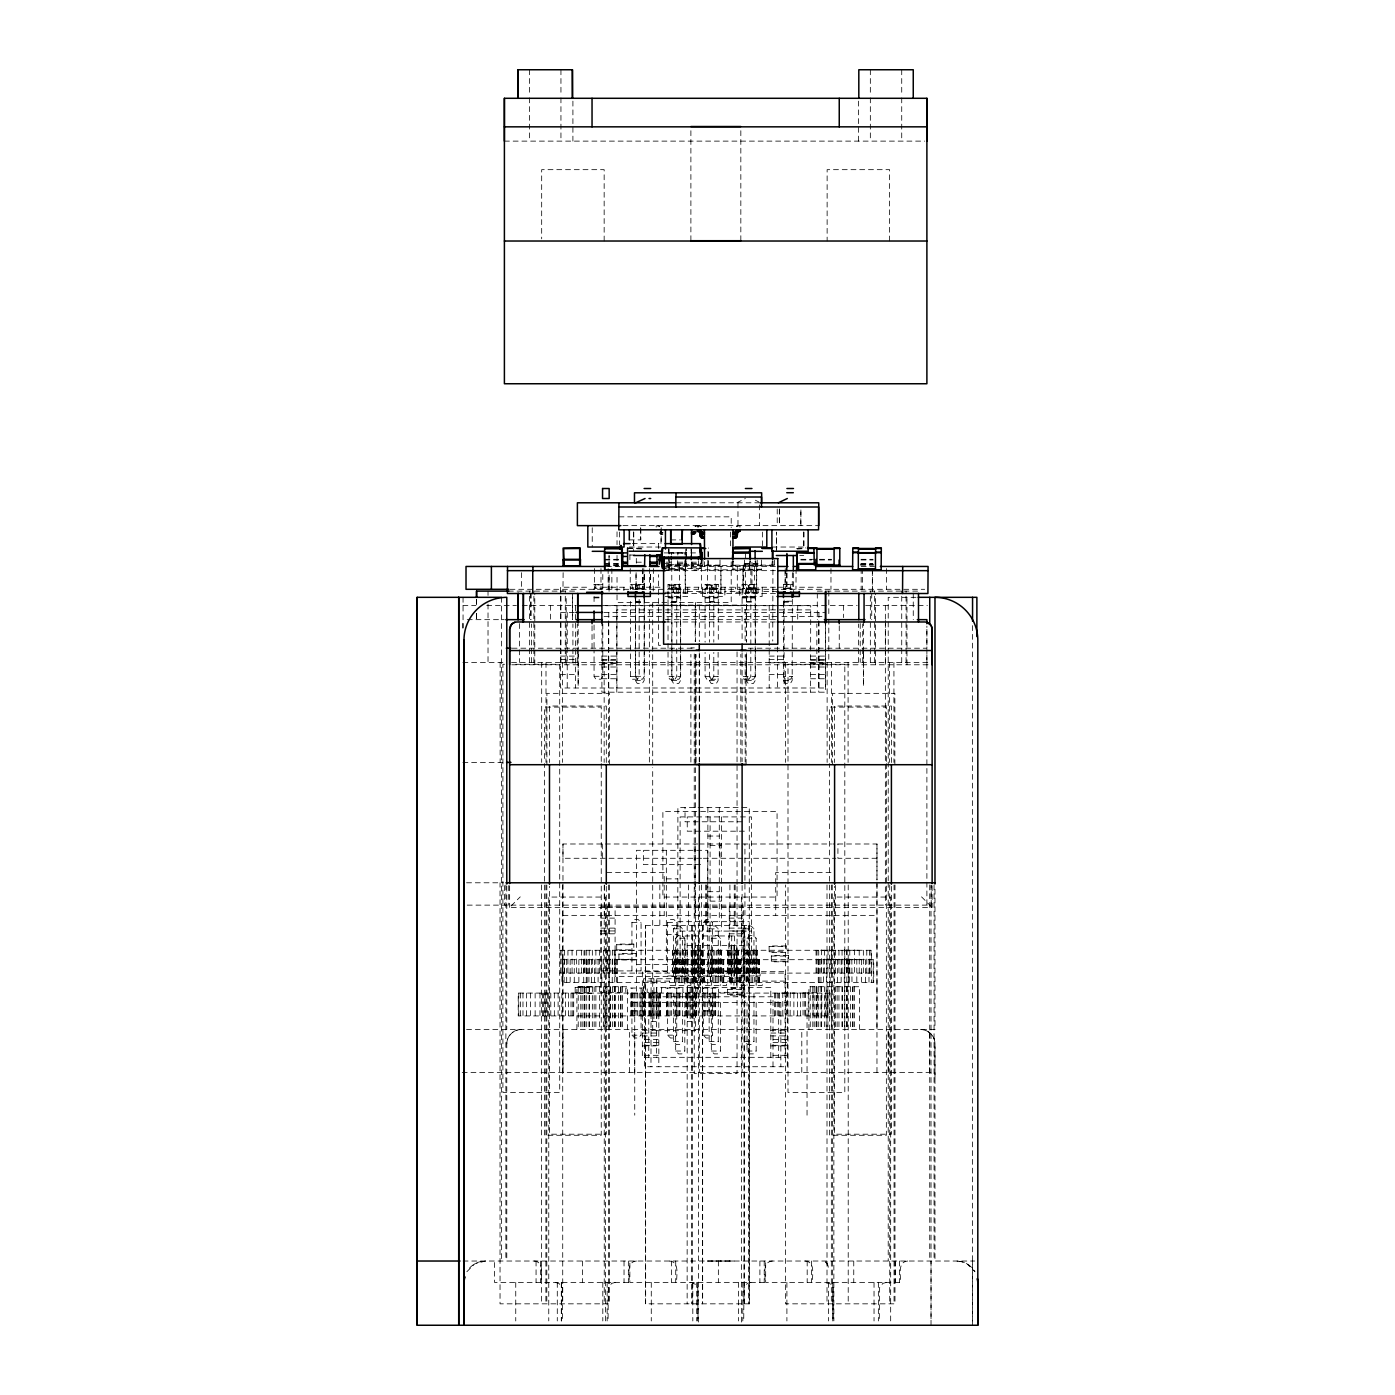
<?xml version="1.0" encoding="UTF-8"?>
<svg xmlns="http://www.w3.org/2000/svg" width="1395" height="1395" viewBox="0 0 1395 1395"><rect width="100%" height="100%" fill="white"/><g stroke="black" fill="none" stroke-linecap="round" stroke-linejoin="round"><path stroke-width="0.75" stroke-dasharray="5 3.75" d="M462.878 628.221L462.878 619.659M506.786 1073.836L506.786 1072.371M529.559 662.486L529.559 591.114M531.39 662.486L531.39 623.949M533.884 662.486L533.884 591.114M534.791 664.787L534.791 593.433M560.947 662.486L560.947 591.114M697.901 843.992L562.97 843.992L562.97 1072.371L562.97 1029.545M565.289 662.486L565.289 591.114M566.196 664.787L566.196 595.595M572.909 662.486L572.909 623.949M572.909 141.122L572.909 100.44M577.234 662.486L577.234 623.949M578.158 654.098L578.158 686.2L578.158 649.808M578.158 651.953L578.158 621.978M629.494 1072.354L629.494 1029.545M634.742 1072.354L634.742 1029.545M649.355 762.088L649.355 654.551M690.891 762.088L690.891 654.36M690.891 240.707L690.891 128.689M695.006 915.364L695.006 843.992M695.216 762.088L695.216 654.551M696.122 762.245L696.122 654.517M699.313 762.088L699.313 654.551M740.832 762.088L740.832 654.36M740.832 240.707L740.832 128.689M744.93 915.364L744.93 843.992M745.157 762.088L745.157 654.551M746.081 764.39L746.081 654.517M801.794 1072.354L801.794 1029.545M807.042 1115.18L807.042 1008.132M816.842 662.486L816.842 623.949M858.378 662.486L858.378 623.949M858.378 141.122L858.378 100.44M862.703 662.486L862.703 623.949M863.61 654.098L863.61 686.2L863.61 649.808M863.61 651.953L863.61 621.978M870.341 662.486L870.341 591.114M874.665 662.486L874.665 591.114M875.572 664.787L875.572 593.433M876.967 1072.371L876.967 843.992L832.885 843.992M885.354 662.486L885.354 623.949M888.214 1072.371L888.214 1029.545M901.728 662.486L901.728 591.114M906.07 662.486L906.07 591.114M906.977 664.787L906.977 595.595M926.89 662.486L926.89 626.093M929.733 1072.371L929.733 1029.545M931.023 1325.25L931.023 1261.028M934.981 1078.108L934.981 1043.826C935.034 1036.189 928.355 1029.51 920.7 1029.545A14.281 14.281 0 0 1 934.981 1043.826L934.981 1261.028M972.559 1325.25L972.559 1261.028M699.941 568.515L700.621 556.901M506.786 1043.826C506.751 1036.189 513.43 1029.51 521.067 1029.545A14.281 14.281 0 0 0 506.786 1043.826L506.786 1261.028M668.362 552.682L686.044 552.263L686.183 569.526L665.903 569.945M668.937 553.24L685.642 553.24M796.615 548.479L805.543 547.904M797.19 549.055L805.543 548.479M701.58 558.75L700.796 564.312L662.73 564.312M701.947 559.238L700.639 568.515L662.555 568.515M602.797 624.018L602.797 676.313L601.036 679.156L595.804 679.156L594.061 676.313L594.061 650.157M639.154 599.379L639.154 676.401L637.41 679.243L635.597 676.313L635.597 650.157M644.316 597.147L644.316 676.313L642.572 679.156L632.179 679.243L630.435 676.401L630.435 599.379M644.159 599.449L644.159 680.498L642.415 683.358L637.184 683.358L635.44 680.498L635.44 650M675.006 679.243L676.749 676.401L676.749 584.575L675.006 585.359L675.006 587.731L676.749 588.516M680.673 676.401L678.929 679.243L669.774 679.243L668.031 676.401L668.031 584.575L680.673 584.575L680.673 676.401L668.031 676.401M680.516 654.447L680.516 680.586L678.772 683.445L673.541 683.445L671.797 680.586L671.797 654.447M712.06 679.243L713.804 676.401L713.804 652.424M718.111 652.267L718.111 680.586L716.367 683.445L711.136 683.445L709.392 680.586L709.392 652.267M749.063 679.243L750.806 676.401L750.859 566.457M755.34 676.401L753.596 679.243L743.831 679.243L742.088 676.401L755.34 676.401L755.34 584.575L742.088 584.575L742.088 642.171M755.183 654.447L755.183 680.586L753.439 683.445L748.191 683.445L746.447 680.586L746.447 654.447M792.343 599.379L792.168 680.586L790.424 683.445L785.193 683.445L783.449 680.586L783.606 599.379M466.837 1271.734L474.684 1263.887L485.39 1261.028A21.413 21.413 0 0 0 467.848 1270.147M932.122 885.755L932.122 907.43L509.646 907.43L520.23 896.863M631.935 970.92L631.935 922.391L634.777 919.532L638.212 919.532L641.072 922.391L641.072 970.92M667.612 970.92L667.612 922.391L670.472 919.532L673.89 919.532L676.749 922.391L676.749 970.92M673.454 975.959L673.454 928.861L676.313 926.001L679.731 926.001L682.591 928.861L682.591 975.959M703.342 982.533L703.289 922.391L706.149 919.532L709.567 919.532L712.426 922.391L712.426 970.92M709.148 975.959L709.148 928.861L711.991 926.001L715.426 926.001L718.268 928.861L718.268 975.959M711.345 985.376L711.345 938.277L714.205 935.417L717.623 935.417L720.483 938.277L720.483 985.376M744.825 975.959L744.825 928.861L747.685 926.001L751.103 926.001L753.963 928.861L753.963 975.959M641.072 988.044L641.072 1035.142L638.212 1038.002L634.777 1038.002L631.935 1035.142L631.935 988.044M676.749 988.044L676.749 1035.142L673.89 1038.002L670.472 1038.002L667.612 1035.142L667.612 988.044M682.591 993.083L682.591 1041.612L679.731 1044.471L676.313 1044.471L673.454 1041.612L673.454 993.083M684.806 1002.499L684.806 1051.028L681.946 1053.888L678.528 1053.888L675.668 1051.028L675.668 1002.499M712.426 988.044L712.426 1035.142L709.567 1038.002L706.149 1038.002L703.289 1035.142L703.289 988.044M718.268 993.083L718.268 1041.612L715.426 1044.471L711.991 1044.471L709.148 1041.612L709.148 993.083L708.974 1015.926M720.483 1002.499L720.483 1051.028L717.623 1053.888L714.205 1053.888L711.345 1051.028L711.345 1002.499M753.963 993.083L753.963 1041.612L751.103 1044.471L747.685 1044.471L744.825 1041.612L744.825 993.083M756.16 1002.499L756.16 1051.028L753.317 1053.888L749.882 1053.888L747.022 1051.028L747.022 1002.499M734.171 1261.028L707.544 1261.028L732.218 1261.028M736.822 502.793L745.348 498.503M595.804 587.644L594.061 588.428L602.797 588.428L595.804 587.644L595.804 585.272L594.061 584.488L594.061 589.614M632.179 587.731L630.435 588.516L644.316 588.428L632.179 587.731L632.179 585.359L630.435 584.575L630.435 589.178M637.41 585.359L639.154 584.575L639.154 589.178M635.597 588.428L639.154 588.516M669.774 587.731L668.031 588.516L680.673 588.516L669.774 587.731L669.774 585.359L668.031 584.575M671.954 588.516L673.698 587.731L673.698 585.359L671.954 584.575L671.954 676.401L673.698 679.243M669.774 585.359L680.673 584.575M673.541 591.933L671.797 592.718L680.516 592.718L673.541 591.933L673.541 589.562L671.797 588.777L680.516 588.777L680.516 652.773M673.541 589.562L680.516 588.777M706.829 587.731L705.085 588.516L718.285 588.516L706.829 587.731L706.829 585.359L705.085 584.575L705.085 642.171M709.549 588.516L711.293 587.731L711.293 585.359L709.549 584.575L709.549 642.171M706.829 585.359L718.285 584.575L718.285 642.171M711.136 591.933L709.392 592.718L718.111 592.718L711.136 591.933L711.136 589.562L709.392 588.777L718.111 588.777L711.136 589.562M750.806 584.575L749.063 585.359L749.063 587.731L750.806 588.516M746.621 588.516L748.365 587.731L748.365 585.359L746.621 584.575L746.621 642.171L746.447 588.777L755.183 588.777L755.183 652.773M742.088 584.575L755.34 584.575M748.191 591.933L746.447 592.718L755.183 592.718L748.191 591.933L748.191 589.562L746.447 588.777M748.191 589.562L755.183 588.777M783.606 584.575L792.343 584.575L783.606 584.575L783.606 589.178M790.424 589.562L792.168 588.777L783.449 588.777L785.193 589.562M749.429 565.149L749.847 560.72M749.255 569.352L749.69 561.017M696.07 525.915L695.041 526.508A2.302 2.302 0 0 1 696.646 525.845M737.606 525.915L736.56 526.508A2.302 2.302 0 0 1 738.182 525.845M707.753 565.184L708.032 548.549M708.311 565.742L708.468 547.921M749.847 565.742L750.423 560.999M771.801 565.184L772.359 560.72M749.69 569.945L750.248 561.017M636.434 1261.028C625.936 1261.777 629.651 1275.832 629.267 1282.424L494.545 1282.424L494.545 1261.028M772.324 1261.028C761.809 1261.743 765.471 1275.815 765.14 1282.424L629.86 1282.424L629.86 1261.028M615.23 1282.424L611.655 1283.383L608.307 1287.725L608.063 1321.048M907.692 1261.028C897.194 1261.76 900.891 1275.832 900.525 1282.424L765.663 1282.424L765.663 1261.028M750.928 1282.424L747.319 1283.383L743.971 1287.725L743.727 1321.048M886.47 1282.424L882.861 1283.383L879.513 1287.725L879.269 1321.048M696.367 525.863L698.511 525.845M737.885 525.863L740.047 525.845L739.908 527.188M504.397 141.122L924.745 141.122M676.017 502.793L759.508 502.793M618.961 516.847L731.207 516.847L731.207 527.554M623.007 525.636L818.743 525.636M629.284 539.9L640.793 539.9L640.793 527.659M670.803 539.9L680.411 539.9M632.266 543.631L658.911 543.631M629.337 547.032L661.178 547.032M772.08 547.032L808.333 547.032M627.576 547.904L644.839 548.479M628.134 548.479L644.263 549.055M664.282 552.908L698.546 552.908M629.895 555.036L636.312 555.036M799.719 555.524L803.747 555.524M604.837 559.325L619.816 559.325M800.887 559.325L815.883 559.325M819.528 559.325L831.507 559.325M861.046 559.325L873.043 559.325M604.837 559.97L619.816 559.97M800.887 559.97L811.594 559.97M819.528 559.97L831.507 559.97M861.046 559.97L873.043 559.97M636.312 562.185L643.444 562.185M666.06 562.185L671.413 562.185M677.848 562.185L684.98 562.185L684.98 565.742M691.397 562.185L698.546 562.185M604.68 563.528L619.659 563.528M664.282 563.615L671.413 563.615M677.848 563.615L684.98 563.615M691.397 563.615L698.546 563.615M744.25 563.528L761.374 563.528M860.889 563.528L872.886 563.528M604.68 564.155L619.659 564.155M744.25 564.155L761.374 564.155M860.889 564.155L872.886 564.155M860.628 564.609L873.462 564.609M604.837 565.097L619.816 565.097M720.012 565.097L692.042 565.149L691.624 556.832M774.347 565.097L733.718 565.184L733.142 560.72M860.628 565.184L873.462 565.184M667.106 565.585L691.571 565.585M704.562 565.585L774.347 565.742M604.837 565.742L619.816 565.742M666.06 565.742L686.2 565.585L686.375 548.479M720.012 565.742L691.397 565.742L691.571 561.383M606.424 566.457L619.921 566.457M665.398 566.457L776.544 566.457M861.168 566.457L874.421 566.457M664.125 567.8L671.257 567.8M677.674 567.8L684.823 567.8M691.24 567.8L698.372 567.8M761.374 569.299L733.003 568.951M665.45 570.66L776.387 570.66M594.061 584.488L602.797 584.488L595.804 585.272M635.597 589.614L635.597 584.488L644.316 584.488L632.179 585.359M630.435 584.575L639.154 584.575M705.085 584.575L718.285 584.575M586.615 587.225L560.528 587.225L560.528 687.997L825.631 687.997L825.631 623.216M602.047 587.225L628.134 587.225M646.234 587.225L661.143 587.225M720.762 587.225L739.925 587.225L739.925 592.265M775.411 587.225L758.026 587.225L758.026 592.265M777.573 587.225L784.095 587.225M799.544 587.225L825.631 587.225M753.596 587.731L742.088 588.516L755.34 588.516L753.596 587.731L753.596 585.359M790.599 587.731L783.606 588.516L792.343 588.516L790.599 587.731L790.599 585.359M635.44 589.544L644.159 588.69L642.415 589.475L642.345 570.66M509.96 589.3L924.676 589.3M508.321 591.114L576.798 591.114M817.296 591.114L902.321 591.114M903.977 591.114L917.579 591.114M687.595 591.428L702.505 591.428L702.505 596.467L724.859 596.467L724.859 591.428L739.769 591.428L739.769 596.467L762.123 596.467L762.123 591.428L777.032 591.428M665.206 592.265L687.752 592.265M665.45 593.503L776.387 593.503M665.241 596.467L687.595 596.467L687.752 587.225M594.061 597.147L602.797 597.147M668.031 597.234L680.673 597.234M705.085 597.234L718.285 597.234M742.088 597.234L755.34 597.234M916.044 597.322L888.214 597.322L888.214 880.611M594.061 597.862L599.292 597.862M668.031 597.949L680.673 597.949M705.085 597.949L718.285 597.949M742.088 597.949L755.34 597.949M635.44 601.332L644.159 601.332M786.763 601.193L793.319 601.193M671.797 601.437L680.516 601.437M709.392 601.437L718.111 601.437M746.447 601.437L755.183 601.437M783.449 601.437L792.168 601.437M635.44 602.065L644.159 602.065M671.797 602.152L680.516 602.152M709.392 602.152L718.111 602.152M746.447 602.152L755.183 602.152M783.449 602.152L792.168 602.152M661.701 605.081L649.355 605.081L649.355 622.292M661.98 605.081L745.157 605.081L745.157 641.648M462.878 605.395L475.939 605.395M486.681 605.395L516.394 605.395M522.288 605.395L576.24 605.395M602.745 605.395L857.175 605.395M865.65 605.395L927.379 605.395M605.918 605.709L810.722 605.709L810.565 692.182M810.565 609.894L616.799 609.894L616.799 692.182M560.528 612.422L575.438 612.422M604.07 612.422L825.631 612.422M604.018 616.625L664.927 616.625M666.88 616.625L780.084 616.625M781.932 616.625L825.474 616.625M467.22 619.659L504.258 619.659M665.398 619.659L776.614 619.659M665.328 621.978L776.457 621.978M660.498 645.292L658.545 645.292L658.545 574.653M690.891 647.908L694.309 647.908M512.07 648.204L693.908 648.204M748.243 648.204L926.89 648.204L926.89 625.78M560.528 656.086L575.438 656.086M602.047 656.086L616.956 656.086M769.203 656.086L784.095 656.086M810.722 656.086L825.631 656.086M560.528 659.434L575.438 659.434M602.047 659.434L616.956 659.434M769.203 659.434L784.095 659.434M810.722 659.434L825.631 659.434M601.89 660.288L616.799 660.288M810.565 660.288L825.474 660.288M462.878 662.486L504.258 662.486M511.529 662.486L929.07 662.486M560.528 662.799L575.438 662.799M602.047 662.799L616.956 662.799M769.203 662.799L784.095 662.799M810.722 662.799L825.631 662.799M601.89 663.636L616.799 663.636M810.565 663.636L825.474 663.636M504.589 664.282L502.897 664.282L502.897 1092.477L559.709 1092.477L559.709 664.282L513.186 664.282M511.791 664.787L929.994 664.787M601.89 667.002L616.799 667.002M810.565 667.002L825.474 667.002M560.528 674.552L575.438 674.552M602.047 674.552L616.956 674.552M769.203 674.552L784.095 674.552M810.722 674.552L825.631 674.552M594.061 676.313L602.797 676.313M635.597 676.313L644.316 676.313M630.435 676.401L639.154 676.401M705.085 676.401L718.285 676.401L716.542 679.243L706.829 679.243L705.085 676.401L705.085 652.424M601.89 678.755L616.799 678.755M810.565 678.755L825.474 678.755M635.44 680.498L644.159 680.498M671.797 680.586L680.516 680.586M709.392 680.586L718.111 680.586M746.447 680.586L755.183 680.586M783.449 680.586L792.168 680.586M462.878 762.402L504.258 762.402M742.123 821.777L685.032 821.777L685.032 807.496M744.337 831.193L687.247 831.193L687.247 816.912M707.875 836.041L719.297 836.041M699.191 843.992L831.49 843.992M710.09 845.457L721.494 845.457M701.563 858.274L562.97 858.274L562.97 843.992M703.342 858.274L742.82 858.274M744.878 858.274L835.832 858.274M876.967 858.274L837.924 858.274L837.924 843.992M700.604 864.586L643.514 864.586L643.514 850.322M606.755 872.555L664.212 872.555L664.212 915.364M830.984 872.555L775.725 872.555L775.725 915.364M666.339 878.867L677.761 878.867M466.54 882.791L503.49 882.791M707.875 891.701L719.297 891.701M710.09 901.135L721.494 901.135M467.22 905.128L931.215 905.128L931.215 885.633M562.97 915.364L876.967 915.364M600.809 918.119L615.09 918.119M729.271 918.119L743.552 918.119M677.9 921.676L749.272 921.676M631.935 922.391L641.072 922.391M667.612 922.391L676.749 922.391M703.289 922.391L712.426 922.391M645.571 925.6L749.429 925.6L749.429 1303.837L645.571 1303.837L645.571 925.6L645.658 1303.837M600.809 928.111L615.09 928.111M729.271 928.111L743.552 928.111M673.489 928.826L682.556 928.826M709.148 928.861L718.268 928.861M744.86 928.826L753.928 928.826M600.809 930.953L615.09 930.953M729.271 930.953L743.552 930.953M680.115 931.093L751.469 931.093M600.809 933.813L615.09 933.813M729.271 933.813L743.552 933.813M666.339 934.528L677.761 934.528M742.123 935.958L685.032 935.958L685.032 950.222M684.771 938.242L675.703 938.242L678.528 935.417L681.946 935.417L684.806 938.277L684.806 985.376M711.345 938.277L720.483 938.277M747.057 938.242L756.125 938.242M616.712 944.729L633.836 944.729M744.337 945.374L687.247 945.374L687.247 959.638M769.116 946.612L786.239 946.612M820.556 950.274L838.726 950.274M616.712 949.873L633.836 949.873M559.761 950.274L871.526 950.274L871.579 982.533M769.116 951.756L786.239 951.756M673.454 953.116L682.591 953.116M744.825 953.116L753.963 953.116M618.909 954.145L636.05 954.145M771.33 956.046L788.454 956.046M618.909 959.289L636.05 959.289M561.958 959.69L873.741 959.69L873.741 982.533L561.958 982.533L561.906 950.274M771.33 961.172L788.454 961.172M673.454 961.678L682.591 961.678M744.825 961.678L753.963 961.678M675.668 962.55L684.806 962.55M747.022 962.55L756.16 962.55M636.382 964.503L707.736 964.503M600.809 970.92L743.552 970.92M675.668 971.112L684.806 971.112M747.022 971.112L756.16 971.112M738.687 971.67L724.406 971.67L724.406 975.959L703.01 975.959L703.01 971.67L688.729 971.67L688.729 975.959L667.316 975.959L667.316 971.67L642.345 971.67L642.345 1057.323L785.071 1057.323L785.071 971.67L760.101 971.67L760.101 975.959L738.687 975.959M559.761 973.1L871.526 973.1M592.3 986.91L575.176 986.91L575.176 993.31L592.3 993.327M575.176 987.555L592.3 987.555M727.58 989.439L744.721 989.439M575.176 992.682L592.3 992.682M816.929 992.665L802.84 993.083M727.58 994.583L744.721 994.583M631.935 1002.325L641.072 1002.325M703.289 1002.325L712.426 1002.325M644.542 1002.499L787.286 1002.499M631.935 1010.887L641.072 1010.887M703.289 1010.887L712.426 1010.887M651.081 1021.593L656.783 1021.593L656.783 978.767M466.54 1029.545L934.981 1029.545L934.981 886.191M642.345 1030.19L656.609 1030.19M770.807 1030.19L785.071 1030.19M642.345 1033.05L656.609 1033.05M770.807 1033.05L785.071 1033.05M631.97 1035.177L641.037 1035.177M667.612 1035.142L676.749 1035.142M703.324 1035.177L712.392 1035.177M642.345 1035.91L656.609 1035.91M770.807 1035.91L785.071 1035.91M644.542 1039.624L658.824 1039.624M773.004 1039.624L787.286 1039.624M673.454 1041.612L682.591 1041.612M709.148 1041.612L718.268 1041.612M744.825 1041.612L753.963 1041.612M644.542 1042.466L658.824 1042.466M773.004 1042.466L787.286 1042.466M644.542 1045.326L658.824 1045.326M773.004 1045.326L787.286 1045.326M642.345 1045.901L656.609 1045.901M770.807 1045.901L785.071 1045.901M675.668 1051.028L684.806 1051.028M711.345 1051.028L720.483 1051.028M747.022 1051.028L756.16 1051.028M644.542 1055.318L658.824 1055.318M773.004 1055.318L787.286 1055.318M462.198 1072.371L934.981 1072.371M463.053 1261.028L974.739 1261.028M699.994 525.915L697.692 525.845L697.692 527.188M658.475 525.915L656.173 525.845L656.173 527.188M660.968 534.006L663.009 534.041L661.265 534.041A2.459 2.459 0 0 1 658.824 531.582L659.556 533.308M661.003 532.646L663.009 532.681L660.253 531.983M699.715 525.863L699.418 525.845A2.284 2.284 0 0 1 701.232 526.735L700.813 526.316M658.178 525.863L657.899 525.845A2.284 2.284 0 0 1 659.695 526.735L659.277 526.316M805.264 1261.028C815.761 1261.76 812.064 1275.832 812.431 1282.424M669.443 1261.028C679.958 1261.743 676.296 1275.815 676.645 1282.424M826.503 1282.424L831.577 1284.516L833.443 1287.725L833.687 1321.048M534.163 1261.028C544.643 1261.777 540.946 1275.832 541.312 1282.424M690.856 1282.424L695.948 1284.516L697.796 1287.725L698.058 1321.048M555.35 1282.424L558.942 1283.383L562.272 1287.725L562.534 1321.048M756.09 565.149L755.672 560.72M755.672 565.742L755.096 560.999M732.985 569.945L732.41 561.017M668.937 569.945L668.519 548.479M733.003 565.725L732.584 560.999M713.804 588.516L712.06 587.731L712.06 585.359L713.804 584.575L713.804 642.171M635.597 584.488L637.341 585.272L637.41 587.731M635.44 588.69L637.184 589.475M755.392 500.23L758.81 501.938M660.864 532.594L660.184 531.704M921.554 896.863L932.122 907.43M748.365 679.243L746.621 676.401L746.621 652.86M709.549 676.401L711.293 679.243M669.094 564.609L685.52 565.097L685.799 556.832M658.388 543.631L658.789 549.194M972.559 625.623L972.559 1320.891M934.057 884.953L934.057 1261.028M931.023 885.005L931.023 1320.891M929.733 884.953L929.733 1261.028M926.89 654.673L926.89 905.128M913.254 593.154L913.254 619.659M901.728 69.75L901.728 95.697M901.728 97.859L901.728 141.122M899.618 1261.028L899.618 1282.424M895.294 1261.028L895.294 1282.424M894.858 764.704L894.858 693.35L832.379 693.35L832.379 764.704M894.98 884.953L894.98 1303.837L785.472 1303.837L785.472 884.953M893.933 662.486L893.933 762.402M894.056 884.953L894.056 1303.837M891.405 762.524L891.405 706.01L834.594 706.01L834.594 762.524M891.405 886.418L891.405 1134.205L834.594 1134.205L834.594 886.418M890.673 1320.908L890.673 897.055L833.861 897.055L833.861 1320.908M889.609 241.021L889.609 169.667L827.13 169.667L827.13 241.021M889.609 662.486L889.609 762.402M889.731 884.953L889.731 1303.837M888.214 882.39L888.214 1261.028M886.557 568.532L886.557 589.3M886.348 761.443L886.348 707.108L829.537 707.108L829.537 761.443M886.348 763.606L886.348 1135.286L829.537 1135.286L829.537 763.606M885.354 605.395L885.354 619.659M885.354 620.444L885.354 648.413M885.354 650.558L885.354 905.128M878.362 1282.424L878.362 1320.96M876.967 843.992L876.967 879.949M876.967 882.128L876.967 1029.545M874.037 1282.424L874.037 1320.96M873.2 959.69L873.2 982.533M872.503 568.532L872.503 589.3M872.328 570.66L872.328 591.41M871.718 593.154L871.718 619.659M870.986 950.274L870.986 973.1M870.341 69.75L870.341 95.697M870.341 97.859L870.341 141.122M869.381 950.274L869.381 973.1M868.998 959.69L868.998 982.533M866.783 950.274L866.783 973.1M865.545 959.69L865.545 982.533M863.348 950.274L863.348 973.1M862.372 568.532L862.372 589.3M861.43 959.69L861.43 982.533M861.168 568.532L861.168 589.3M860.68 959.69L846.643 959.69M860.209 623.565L860.209 662.486M859.616 1029.545L859.616 986.718L808.926 986.718L808.926 1029.545M859.215 950.274L859.215 973.1M858.466 950.274L844.428 950.274M856.826 959.254L856.826 982.533M854.629 949.838L854.612 973.1M854.368 986.718L854.368 1029.545M853.757 1261.028L853.757 1282.424M853.06 986.718L853.06 1029.545M852.484 986.718L852.484 1029.545M851.839 959.254L851.979 982.533M850.497 986.718L850.497 1029.545M849.782 950.274L849.782 973.1M849.555 959.254L849.45 982.533M848.544 959.254L848.544 982.533M848.09 662.486L848.09 762.402M848.212 884.953L848.212 1303.837M847.149 949.838L847.236 973.1M847.236 986.718L847.236 1029.545M847.009 959.254L846.782 982.533M846.835 986.718L846.835 1029.545M846.346 949.838L846.329 973.1M846.329 986.718L846.329 1029.545M844.533 949.838L844.568 973.1M844.568 986.718L844.568 1029.545M844.271 959.69L844.271 982.533M843.574 605.395L843.574 617.619M842.284 986.718L842.284 1029.545M842.057 950.274L842.057 973.1M842.057 986.718L842.057 1029.545M841.15 959.69L841.15 982.533M840.941 959.69L822.806 959.69M839.249 625.78L839.249 648.204M838.953 950.274L838.953 973.1M838.953 986.718L838.953 1029.545M837.61 959.69L837.61 982.533M837.139 986.718L837.139 1029.545M835.5 885.389L835.5 915.364M835.413 950.274L835.413 973.1M835.413 986.718L835.413 1029.545M832.763 1282.424L832.763 1320.96M832.257 884.953L832.501 1320.96M831.455 662.486L831.455 762.402M831.437 949.838L831.647 973.1M831.647 986.718L831.647 1029.545M831.333 884.953L831.333 1303.837M830.967 568.532L830.967 589.3M830.287 959.69L830.095 982.533M828.804 591.114L828.804 617.078M828.804 619.24L828.804 662.486M828.438 1282.424L828.438 1320.96M828.072 949.838L827.898 973.1M827.898 986.718L827.898 1029.545M827.845 993.083L827.845 1015.926M827.13 662.486L827.13 762.402M827.008 884.953L827.008 1303.837M826.642 959.254L826.572 982.533M826.171 986.718L826.171 1029.545M825.474 623.373L825.474 692.182L601.89 692.182L602.047 623.216M825.265 993.083L825.265 1015.926M824.515 950.274L824.358 973.1M824.358 986.718L824.358 1029.545M823.242 959.254L823.451 982.533M821.812 993.083L821.812 1015.926M821.481 949.838L821.236 973.1M821.236 986.718L821.306 1029.545M820.94 959.69L820.94 982.533M821.01 986.718L821.01 1029.545M819.179 959.69L819.179 982.533M818.917 612.422L818.917 687.997M818.76 620.932L818.76 692.182M818.725 950.274L818.725 973.1M818.725 986.718L818.725 1029.545M818.272 959.69L818.272 982.533M817.697 993.083L817.697 1015.926M817.296 593.154L817.296 619.659M816.982 950.274L816.982 973.1M816.982 986.718L816.982 1029.545M816.476 986.718L816.476 1029.545M816.075 950.274L816.075 973.1M816.075 986.718L816.075 1029.545M814.174 986.718L814.174 1029.545M813.093 992.665L813.093 1015.926M812.814 986.718L812.814 1029.545M811.506 1261.028L811.506 1282.424M810.251 986.718L810.251 1029.545M808.246 993.083L808.246 1015.926M807.182 1261.028L807.182 1282.424M805.63 992.665L805.717 1015.926M804.723 992.665L804.81 1015.926M803.904 532.053L803.904 547.032M803.747 531.966L803.747 549.089M802.997 992.665L803.049 1015.926M800.904 525.636L800.904 509.018L800.747 525.671M800.538 993.083L800.538 1015.926M797.713 605.395L797.713 619.659M797.417 993.083L797.417 1015.926M797.19 993.083L779.02 993.083M796.109 568.532L795.952 589.335M793.877 993.083L793.877 1015.926M793.319 572.909L793.476 594.811M792.377 572.682L792.22 589.335M790.25 992.665L790.128 1015.926M786.919 573.066L786.919 590.469M786.902 1282.424L786.902 1320.96M786.763 572.909L786.763 590.312M786.431 992.665L786.361 1015.926M785.594 662.486L785.594 762.402M785.245 568.532L785.245 589.3M785.089 570.66L785.089 589.335M784.095 600.007L784.095 687.997M782.769 992.665L782.822 1015.926M780.851 1002.499L780.851 1066.739M779.718 1015.926L779.543 992.665M779.491 509.018L779.491 525.636M779.334 509.07L779.334 525.671M778.654 993.083L778.654 1057.323M777.399 646.966L777.399 687.997M777.224 509.018L777.224 525.636M777.067 879.931L777.067 811.419L662.887 811.419L662.887 879.931M777.067 882.076L777.067 897.055L662.887 897.055L662.887 882.076M777.207 993.083L777.207 1015.926M776.492 551.321L776.492 532.053L776.335 549.089M775.446 993.083L775.446 1015.926M774.539 993.083L774.539 1015.926M774.347 559.97L774.347 565.725M773.004 1066.739L773.004 996.797L658.824 996.797L658.824 1066.739M772.935 560.999L772.743 641.02M770.807 1057.323L770.807 987.381L656.609 987.381L656.609 1057.323M769.203 605.709L769.203 687.997M764.216 1261.028L764.216 1282.424M762.367 532.053L762.367 547.032M762.28 587.225L762.28 592.265L735.653 592.265L735.653 587.225M761.548 559.97L761.374 569.927L704.405 569.788L704.405 561.383M759.891 1261.028L759.891 1282.424M759.368 504.868L759.368 525.636M759.438 959.69L759.438 982.533M759.037 959.69L759.037 982.533M758.287 959.69L758.287 982.533M757.223 559.97L757.223 565.725M757.223 950.274L757.206 982.533M756.7 566.457L756.7 589.3M756.84 950.274L756.84 973.1M756.543 570.66L756.543 593.503M756.16 985.376L756.16 938.277L753.317 935.417L749.882 935.417L747.022 938.277L747.022 985.376M756.073 950.274L755.863 982.533M754.991 950.274L754.991 973.1M754.59 566.457L754.59 589.3M754.329 959.69L754.329 982.533M753.649 950.274L753.649 973.1M753.439 589.562L753.439 591.933M752.707 959.69L752.707 982.533M752.114 950.274L752.114 973.1M751.957 562.202L751.957 596.99L745.383 596.99L745.383 562.202M751.469 959.638L751.469 816.912L680.115 816.912L680.115 959.638M751.085 959.69L751.085 982.533M750.493 950.274L750.493 973.1M749.342 1303.837L749.272 807.496L677.9 807.496L677.761 964.503M748.871 950.274L748.871 973.1M748.47 925.6L748.522 1303.837M748.208 959.69L748.208 982.533M747.354 950.274L747.127 982.533M746.36 959.69L746.36 982.533M745.994 950.274L745.976 982.533M745.383 553.501L745.383 560.023M744.407 559.97L744.25 569.927M743.709 566.457L743.709 589.3M743.762 950.274L743.762 973.1M743.134 566.457L743.134 589.3M742.977 570.66L742.977 593.503M742.803 1282.424L742.803 1320.96M742.088 652.86L742.105 761.583M742.105 885.476L742.105 1072.406M741.373 897.055L741.373 1325.25M740.518 959.69L740.518 982.533M740.204 959.69L740.204 982.533M739.594 959.69L739.594 982.533M738.722 959.69L738.722 982.533M738.478 1282.424L738.478 1320.96M738.321 950.274L738.321 973.1M737.972 502.793L737.972 525.636M738.007 950.274L738.007 973.1M737.624 959.69L737.624 982.533M737.292 566.457L737.292 589.3M737.38 950.274L737.38 973.1M737.048 651.814L737.048 884.395M737.048 886.557L737.048 1073.487L694.239 1073.487L694.239 886.557M736.769 945.374L736.769 988.183L731.067 988.183L731.067 945.374M736.508 950.274L736.386 982.533M735.409 950.274L735.409 973.1M735.165 884.936L735.165 925.6M735.078 959.69L735.078 982.533M734.572 935.958L734.572 978.767L728.853 978.767L728.853 935.958M734.241 884.936L734.241 925.6M734.171 950.274L734.171 973.1M733.927 945.374L733.927 988.183M732.985 561.017L732.95 569.788M732.863 950.274L732.863 973.1M732.514 959.69L732.514 982.533M731.712 935.958L731.712 978.767M731.555 950.274L731.433 982.533M731.207 561.801L731.207 602.483L617.026 602.483L617.026 574.653M730.544 532.053L730.544 547.032M730.544 959.69L730.544 982.533M730.317 950.274L730.317 973.1M729.916 884.936L729.916 925.6M729.934 959.69L729.934 982.533M729.62 959.69L729.62 982.533M729.271 906.698L729.271 976.622L615.09 976.622L615.09 906.698M728.347 950.274L728.347 973.1M727.719 950.274L727.719 973.1M727.405 950.274L727.405 973.1M725.016 587.225L725.016 592.265L698.389 592.265L698.389 587.225M723.761 959.69L723.761 982.533M723.36 959.69L723.36 982.533M722.61 959.69L722.61 982.533M721.546 950.274L721.511 982.533M721.494 816.912L721.494 931.093M721.023 566.457L721.023 589.3M721.163 950.274L721.163 973.1M720.849 570.66L720.849 593.503M720.169 959.69L720.169 982.533M720.012 559.97L720.012 565.725M719.977 843.992L719.977 858.274M719.297 807.496L719.297 921.676M719.314 950.274L719.314 973.1M718.652 959.69L718.652 982.533M718.355 1261.028L718.355 1282.424M717.972 950.274L717.972 973.1M717.03 959.69L717.03 982.533M716.542 585.359L716.542 587.731M716.367 589.562L716.367 591.933M716.437 950.274L716.437 973.1M715.705 993.083L715.705 1015.926M715.164 566.457L715.164 589.3M715.408 959.69L715.408 982.533M715.304 993.083L715.304 1015.926M714.815 950.274L714.815 973.1M714.554 993.083L714.554 1015.926M713.874 959.69L713.874 982.533M713.455 993.083L713.455 1015.926M713.194 950.274L713.194 973.1M712.531 959.69L712.531 982.533M712.113 993.083L712.113 1015.926M711.659 950.274L711.659 973.1M710.683 959.69L710.683 982.533M710.596 993.083L710.596 1015.926M710.317 950.274L710.299 982.533M710.09 816.912L710.09 931.093M708.468 950.274L708.468 973.1M707.875 807.496L707.875 921.676M708.085 950.274L708.085 973.1M707.736 993.048L707.736 850.322L636.382 850.322L636.382 993.048M707.457 566.457L707.3 593.503M707.352 993.083L707.352 1015.926M706.62 884.936L706.62 925.6M705.696 884.936L705.696 925.6M705.818 993.083L705.818 1015.926M704.475 993.083L704.475 1015.926M704.266 959.69L704.266 982.533M703.952 959.69L703.952 982.533M702.888 559.97L702.888 565.725M702.661 592.265L702.661 587.225L683.498 587.225L683.498 592.265M702.661 925.6L702.661 1303.837M702.557 925.6L702.627 1303.837M702.069 950.274L702.069 973.1M702.243 993.083L702.243 1015.926M701.615 566.457L701.615 589.3M701.755 950.274L701.755 973.1M701.371 884.936L701.371 925.6M701.371 959.69L701.371 982.533M701.127 950.274L701.127 973.1M700.604 993.048L700.604 978.767L643.514 978.767L643.514 993.048M700.517 945.374L700.517 988.183M700.255 950.274L700.133 982.533M699.313 605.081L699.313 641.648M699.296 652.912L699.296 761.583M699.296 885.476L699.296 1072.406M698.564 897.055L698.564 1325.25M698.372 525.845L698.372 527.188M698.372 560.668L698.372 569.945L691.24 569.945L691.048 548.479M698.32 935.958L698.32 978.767M697.918 950.274L697.918 973.1M697.657 945.374L697.657 988.183M697.151 988.044L697.151 992.333L682.887 992.333L682.887 988.044L661.474 988.044L661.474 992.333L647.193 992.333L647.193 988.044L625.797 988.044L625.797 992.333L600.809 992.333L600.809 906.698L743.552 906.698L743.552 992.333L718.564 992.333L718.564 988.044L694.815 988.183L694.815 945.374M697.134 1282.424L697.134 1320.96M696.942 1282.424L696.942 1320.96M696.611 950.274L696.611 973.1M696.785 993.083L696.785 1015.926M696.262 959.69L696.262 982.533M696.471 993.083L696.471 1015.926M695.861 993.083L695.861 1015.926M695.53 602.483L695.53 641.613M695.53 654.639L695.53 765.489M695.53 767.668L695.53 1030.678L652.703 1030.678L652.703 767.668M695.216 605.081L695.216 641.648M695.303 950.274L695.181 982.533M694.972 993.083L694.972 1015.926M694.239 653.993L694.239 884.395M694.065 950.274L694.065 973.1M693.681 959.69L693.681 982.533M693.89 993.083L693.89 1015.926M693.367 959.69L693.367 982.533M693.036 978.767L693.036 1021.593L687.334 1021.593L687.334 978.767M692.966 950.274L692.966 973.1M692.809 1282.424L692.809 1320.96M692.6 935.958L692.6 978.767M692.652 993.083L692.652 1015.926M692.373 925.6L692.338 1303.837M692.094 950.274L692.094 973.1M691.624 549.055L691.624 554.879M691.571 550.868L691.571 559.29M691.432 925.6L691.519 1303.837M691.153 950.274L691.153 973.1M690.176 978.767L690.176 1021.593M690.019 993.083L690.019 1015.926M688.781 993.083L688.781 1015.926M688.38 884.936L688.38 925.6M688.066 959.69L688.066 982.533M687.683 959.69L687.683 982.533M687.683 993.083L687.683 1015.926M687.194 925.6L687.142 1303.837M686.915 959.69L686.915 982.533M686.811 993.083L686.811 1015.926M686.2 993.083L686.2 1015.926M685.799 549.055L685.799 554.879M685.869 950.274L685.834 982.533M685.887 993.083L685.887 1015.926M685.642 557.128L685.346 569.299L669.513 569.369L669.094 556.832M685.329 566.457L685.329 589.3M685.468 950.274L685.468 973.1M684.98 552.908L684.98 555.036M685.172 570.66L685.172 593.503M684.823 560.668L684.823 569.945M684.492 959.69L684.492 982.533M683.62 950.274L683.62 973.1M682.957 959.69L682.957 982.533M682.277 950.274L682.277 973.1M681.335 959.69L681.335 982.533M680.76 950.274L680.76 973.1M680.01 993.083L680.01 1015.926M679.714 959.69L679.714 982.533M679.487 566.457L679.487 589.3M679.627 993.083L679.627 1015.926M679.138 950.274L679.138 973.1M678.929 585.359L678.929 587.731M678.859 993.083L678.859 1015.926M678.772 589.562L678.772 591.933M678.197 959.69L678.197 982.533M677.848 552.908L677.848 555.036M677.674 560.668L677.674 569.945M677.778 993.083L677.778 1015.926M677.517 950.274L677.517 973.1M676.837 959.69L676.837 982.533M676.436 993.083L676.436 1015.926M675.982 950.274L675.982 973.1M675.668 938.277L675.668 985.376M675.721 1261.028L675.721 1282.424M675.006 959.69L675.006 982.533M674.901 993.083L674.901 1015.926M674.639 950.274L674.605 982.533M672.791 950.274L672.791 973.1M672.407 950.274L672.407 973.1M671.78 566.457L671.797 652.773M671.658 993.083L671.658 1015.926M671.413 552.908L671.413 555.036M671.257 560.668L671.257 569.945M671.396 1261.028L671.396 1282.424M670.141 993.083L670.141 1015.926M669.094 549.055L669.094 554.879M668.798 993.083L668.798 1015.926M666.949 993.083L666.949 1015.926M666.339 850.322L666.339 964.503M666.548 993.083L666.548 1015.926M661.178 527.763L661.178 544.904M661.003 529.821L661.003 544.817M660.533 993.083L660.533 1015.926M660.219 993.083L660.219 1015.926M659.835 884.936L659.835 925.6M659.608 993.083L659.608 1015.926M658.719 993.083L658.719 1015.926M657.638 993.083L657.638 1015.926M656.4 993.083L656.4 1015.926M655.075 993.083L655.075 1015.926M653.924 978.767L653.924 1021.593M653.767 993.083L653.767 1015.926M653.383 568.532L653.226 591.41M652.703 602.483L652.703 652.476M652.703 654.639L652.703 765.489M652.529 993.083L652.529 1015.926M651.43 993.083L651.43 1015.926M651.273 1282.424L651.273 1320.96M651.081 978.767L650.977 1066.739M650.611 574.496L650.611 589.248M650.349 574.478L650.523 589.248M650.558 993.083L650.558 1015.926M649.948 993.083L649.948 1015.926M649.651 568.532L649.495 589.335M649.634 993.083L649.634 1015.926M649.355 624.437L649.355 652.389M648.762 993.083L648.762 1057.323M644.263 574.478L644.316 589.614M644.333 993.083L644.333 1015.926M644.176 574.478L644.159 589.544M643.949 993.083L643.949 1015.926M643.81 568.532L643.81 589.3M643.182 993.083L643.182 1015.926M642.52 568.532L642.52 589.3M642.101 993.083L642.101 1015.926M640.758 993.083L640.758 1015.926M640.689 527.659L640.689 539.9M639.224 993.083L639.224 1015.926M637.602 993.083L637.602 1015.926M636.312 558.366L636.312 563.196M636.103 572.682L636.103 589.3L635.928 572.735M635.981 993.083L635.981 1015.926M635.597 597.147L635.597 648.483M635.44 599.449L635.44 648.413M634.725 1008.132L634.742 1115.18M634.446 993.083L634.446 1015.926M633.766 532.053L633.766 547.032M633.609 531.966L633.609 551.234M633.103 993.083L633.103 1015.926M632.022 993.083L632.022 1015.926M631.272 993.083L631.272 1015.926M630.871 993.083L630.871 1015.926M630.244 568.532L630.244 589.3M629.895 554.687L629.895 563.196M628.36 1261.028L628.36 1282.424M627.593 1029.545L627.593 986.718L576.902 986.718L576.902 1029.545M623.879 587.225L623.879 590.591M624.036 1261.028L624.036 1282.424M622.362 986.718L622.362 1029.545M621.037 986.718L621.037 1029.545M620.461 986.718L620.461 1029.545M619.642 532.053L619.642 544.904M618.473 986.718L618.473 1029.545M617.427 959.69L617.427 982.533M617.026 531.826L617.026 544.678M617.026 555.384L617.026 566.091M616.956 605.709L616.956 687.997M616.52 959.69L616.52 982.533M615.212 950.274L615.212 973.1M615.212 986.718L615.212 1029.545M614.759 959.69L614.759 982.533M614.811 986.718L614.811 1029.545M614.306 950.274L614.306 973.1M614.306 986.718L614.306 1029.545M612.544 950.274L612.544 973.1M612.544 986.718L612.544 1029.545M612.248 959.69L612.248 982.533M611.864 568.532L611.864 589.3M610.26 986.718L610.278 1029.545M610.051 950.274L610.051 973.1M610.051 986.718L610.051 1029.545M609.406 764.704L609.406 693.35L546.91 693.35L546.91 764.704M609.493 884.953L609.493 1303.837L500.038 1303.837L500.038 882.791M609.144 959.69L609.144 982.533M608.761 612.422L608.761 687.997M608.604 620.932L608.482 762.402M608.586 884.953L608.586 1303.837M608.133 568.532L608.133 589.3M607.244 906.698L607.244 970.92M607.139 1282.424L607.139 1320.96M606.93 950.274L606.93 973.1M606.93 986.718L606.93 1029.545M606.302 762.524L606.302 706.01L549.49 706.01L549.49 762.524M606.302 886.418L606.302 1134.205L549.49 1134.205L549.49 886.418M605.569 1320.908L605.569 897.055L548.758 897.055L548.758 1320.908M605.116 986.718L605.116 1029.545M604.453 885.389L604.453 915.364M604.157 241.021L604.157 169.667L541.678 169.667L541.678 238.859M604.157 662.486L604.157 762.402M604.244 884.953L604.244 1303.837M603.39 950.274L603.39 973.1M603.39 986.718L603.39 1029.545M602.797 574.496L602.797 589.614M602.814 1282.424L602.814 1320.96M602.309 843.992L602.309 858.274M601.838 959.69L601.838 982.533M601.245 761.443L601.245 707.108L544.434 707.108L544.434 761.443M601.245 763.606L601.245 1135.286L544.434 1135.286L544.434 763.606M600.983 568.532L600.983 589.3M599.641 950.274L599.641 973.1M599.641 986.718L599.641 1029.545M598.089 959.69L598.089 982.533M595.874 950.274L595.874 973.1M595.874 986.718L595.874 1029.545M594.566 568.532L594.566 589.3M594.549 959.69L594.549 982.533M594.061 596.537L594.061 604.401M594.061 624.96L594.061 648.483M594.148 986.718L594.148 1029.545M592.23 527.763L592.23 547.032M592.334 950.274L592.334 973.1M592.334 986.718L592.334 1029.545M592.038 625.78L592.038 648.204M591.428 959.69L591.428 982.533M589.283 986.718L589.283 1029.545M589.213 950.274L589.213 973.1M589.213 986.718L589.004 1029.545M588.917 959.69L588.917 982.533M587.155 959.69L587.155 982.533M586.72 950.274L586.72 973.1M586.72 986.718L586.72 1029.545M586.249 959.69L586.249 982.533M584.958 950.274L584.958 973.1M584.958 986.718L584.958 1029.545M584.453 986.718L584.453 1029.545M584.052 950.274L584.052 973.1M584.052 986.718L584.052 1029.545M583.72 959.69L583.72 982.533M582.5 1261.028L582.5 1282.424M582.151 986.718L582.151 1029.545M581.506 950.274L581.506 973.1M580.791 986.718L580.791 1029.545M578.873 959.69L578.873 982.533M578.227 986.718L578.227 1029.545M576.658 950.274L576.658 973.1M575.438 605.709L575.438 687.997M574.269 959.69L574.269 982.533M573.694 993.083L573.694 1015.926M572.787 993.083L572.787 1015.926M572.473 597.234L572.473 619.659L572.369 593.154M572.072 950.274L572.072 973.1M571.026 993.083L571.026 1015.926M570.154 959.69L570.154 982.533M568.515 993.083L568.515 1015.926M567.939 950.274L567.939 973.1M567.224 612.422L567.224 687.997M566.701 959.69L566.701 982.533M565.394 993.083L565.394 1015.926M564.504 950.274L564.504 973.1M564.121 959.69L564.121 982.533M563.127 572.682L562.952 591.41M562.621 662.486L562.621 762.402M562.726 884.953L562.726 1303.837M562.499 959.69L562.499 982.533M561.854 993.083L561.854 1015.926M561.61 1282.424L561.61 1320.96M561.296 1282.424L561.296 1320.96M560.947 69.75L560.947 95.697M560.947 97.859L560.947 141.122M560.302 950.274L560.302 973.1M558.105 993.083L558.105 1015.926M557.285 1282.424L557.285 1320.96M554.338 993.083L554.338 1015.926M550.798 993.083L550.798 1015.926M550.502 605.395L550.502 619.659M547.694 993.083L547.694 1015.926M546.823 884.953L546.823 1303.837M546.003 662.486L546.003 762.402M545.898 884.953L545.898 1303.837M545.183 993.083L545.183 1015.926M543.422 993.083L543.422 1015.926M542.515 993.083L542.515 1015.926M541.678 662.486L541.678 762.402M541.574 884.953L541.574 1303.837M540.388 1261.028L540.388 1282.424M539.97 993.083L539.97 1015.926M536.064 1261.028L536.064 1282.424M535.139 993.083L535.139 1015.926M530.937 593.154L530.937 619.659M530.85 593.154L530.85 619.659M530.536 993.083L530.536 1015.926M529.559 69.75L529.559 95.697M529.559 97.859L529.559 141.122M526.421 993.083L526.421 1015.926M522.968 993.083L522.968 1015.926M521.591 572.682L521.591 589.3M520.37 993.083L520.37 1015.926M519.428 623.565L519.428 662.486M518.766 993.083L518.766 1015.926M515.749 1282.424L515.749 1320.96M509.646 885.755L509.646 907.43M508.739 885.633L508.739 905.128M506.786 886.191L506.786 1029.545M505.879 884.953L505.879 1261.028M504.397 885.633L504.397 905.128M501.555 597.322L501.555 1261.028M500.142 662.486L500.142 762.402M488.023 591.114L488.023 595.438M488.023 604.087L488.023 662.486M476.602 599.275L476.602 605.395M476.602 613.556L476.602 619.659M476.515 599.275L476.515 605.395M476.515 613.556L476.515 619.659M463.053 597.322L463.053 627.837M792.343 676.401L790.599 679.243L785.368 679.243L783.606 676.401L792.343 676.401M844.812 664.282L788.001 664.282L788.001 1092.477L844.812 1092.477L844.812 664.282M633.836 944.084L616.712 944.084L616.712 950.483L633.836 950.518L633.836 944.084M786.239 945.967L769.116 945.967L769.116 952.384L786.239 952.401L786.239 945.967M636.05 953.5L618.909 953.5L618.909 959.917L636.05 959.934L636.05 953.5M788.454 955.401L771.33 955.401L771.33 961.8L788.454 961.818L788.454 955.401M669.53 981.103L644.542 981.103L644.542 1066.739L787.286 1066.739L787.286 981.103L762.298 981.103L762.298 985.376L740.885 985.376L740.885 981.103L726.621 981.103L726.621 985.376L705.207 985.376L705.207 981.103L690.943 981.103L690.943 985.376L669.53 985.376L669.53 981.103M744.721 988.793L727.58 988.793L727.58 995.193L744.721 995.21L744.721 988.793M830.008 993.083L518.225 993.083L518.225 1015.926L830.008 1015.926L830.008 993.083M825.979 1261.969L825.334 1261.969A7.132 5.231 -90 0 1 827.95 1268.16L828.281 1268.16A7.132 4.551 90 0 0 825.979 1261.987M961.94 1261.743L956.395 1261.028A21.413 21.413 0 0 1 974.931 1271.734L967.101 1263.887L961.94 1261.743M744.18 1303.837L744.18 925.6L744.093 1303.837M609.074 566.074L609.074 555.541L608.987 566.074M609.074 591.358L609.074 574.496L608.987 591.358"/><path stroke-width="1.5" d="M977.476 1278.709A21.413 21.413 0 0 1 977.808 1282.424L977.808 1325.25L417.192 1325.25L417.192 597.322L501.555 597.322M463.977 640.148L463.977 1325.25L463.977 640.148A42.826 42.826 0 0 1 506.786 597.322L506.786 884.029M504.397 141.122L504.397 98.295L926.89 98.295L926.89 383.747L504.397 383.747L504.397 98.295M509.646 664.787L509.646 629.11L511.738 624.071L514.929 622.222M926.89 141.122L926.89 98.295M932.122 664.787L932.122 629.11L931.162 625.553L926.838 622.222M620.984 549.194L621.246 545.48M659.225 555.036L659.277 564.312M662.084 557.093L662.747 547.817M732.985 553.24L749.673 553.1M620.06 549.194L620.583 545.48M659.8 560.616L660.585 555.036L661.492 560.616M660.916 557.093L662.207 547.817L704.144 547.904M701.58 558.75L702.103 552.908L700.569 552.908L699.924 543.631M738.007 530.03L739.734 530.03L739.891 531.39L737.31 531.966L737.066 536.081A2.476 2.476 0 0 1 734.642 538.226M735.897 531.547L735.496 536.447L732.898 536.883L734.729 536.883M734.903 532.681L733.055 532.681L736.019 531.704M605.064 548.898L621.577 548.636L621.804 569.927M604.907 553.1L621.595 553.24M733.16 548.898L749.568 548.549L749.847 558.767M735.862 531.844L734.746 532.681M880.977 569.753L853.095 569.927M735.461 532.454L735.74 535.732L734.59 536.883M737.938 531.425L737.223 535.785A2.459 2.459 0 0 1 734.781 538.226L732.898 538.226L735.078 538.208M735.287 536.639L735.88 532.315A2.302 2.302 0 0 1 737.292 530.205M580.215 565.742L580.215 547.904L563.127 548.078L563.528 565.742M635.632 502.793L645.048 498.503M778.358 502.793L787.321 498.503M637.184 591.829L635.44 592.631L644.159 592.631L642.415 591.829M785.193 591.933L783.449 592.718L792.168 592.718L790.424 591.933M580.372 565.725L580.442 559.325L563.301 559.325L563.301 565.725M693.228 532.681L694.501 531.704L691.536 532.681L691.676 534.041L693.402 534.041A2.459 2.459 0 0 0 695.861 531.582M627.576 547.904L627.576 565.742M579.657 565.184L579.657 548.479L563.685 548.636L564.086 565.184M839.145 565.742L839.79 565.097L816.947 565.184M693.559 534.006L691.536 534.041L693.716 534.006M735.235 534.006L733.055 534.041L734.938 534.041A2.459 2.459 0 0 0 737.38 531.582M518.138 69.75L518.138 98.295L518.033 69.75L572.473 69.75L572.473 98.295L572.369 69.75M690.891 126.526L740.832 126.526M504.397 126.84L926.89 126.84M690.891 240.707L740.832 240.707M504.397 241.021L926.89 241.021M644.106 488.512L650.68 488.512M745.383 488.512L751.957 488.512M786.919 488.512L793.476 488.512M786.763 492.714L793.319 492.714M649.041 498.503L650.698 498.503M675.389 502.793L577.39 502.793L577.39 525.636L620.827 525.636M760.101 502.793L818.743 502.793L818.743 525.636M618.77 506.995L818.586 506.995L818.586 529.821L618.77 529.821L618.927 502.793M701.528 532.036L701.633 536.186L704.37 536.883L701.702 536.325L701.545 532.315A2.284 2.284 0 0 0 699.261 530.03L697.535 530.03L697.535 531.39L700.063 531.861L700.22 536.081M691.536 532.681L693.367 532.681M702.853 532.681L704.545 532.681L701.79 531.983M629.284 539.9L629.372 529.699M682.225 539.9L682.329 529.699L682.155 544.102L670.646 544.102L670.646 529.821M623.548 543.631L630.087 543.631M665.084 543.631L700.447 543.631L701.755 552.908M734.973 547.032L766.797 547.032L766.797 529.908M761.932 547.904L772.359 547.904M807.635 547.904L816.947 547.904L816.947 565.725M701.912 548.479L705.8 548.479M762.071 548.479L772.08 548.549M807.496 548.479L839.79 548.479M852.781 548.479L881.326 548.479M816.947 549.055L834.088 549.055M858.483 549.055L875.607 549.055M592.23 551.321L604.366 551.321M629.18 551.234L661.003 551.234M749.516 551.321L751.957 551.321M752.219 551.321L762.367 551.321M852.607 552.106L858.326 552.106L858.326 569.927L852.607 569.945L852.781 547.921L858.483 547.904L858.483 552.943M881.152 552.106L875.45 552.106L875.45 569.927L881.152 569.945L881.326 547.921L875.607 547.904L875.607 552.943M852.607 552.682L881.152 552.682M620.723 552.908L626.32 552.908M858.326 553.24L875.45 553.24M657.01 555.036L662.067 555.036M700.743 555.036L702.103 555.036M633.609 555.524L661.003 555.524M776.335 555.524L796.894 555.524M622.763 556.466L626.32 556.466M649.878 556.466L657.01 556.466M701.947 559.238L701.947 557.093L660.55 557.093L660.55 559.238L664.125 559.238M658.545 559.657L660.498 559.657M563.301 559.97L580.442 559.97M622.763 562.185L626.32 562.185M649.878 562.185L657.01 562.185M622.763 563.615L626.32 563.615M649.878 563.615L657.01 563.615M815.709 563.528L798.585 563.528L798.585 569.927L815.709 569.945L815.883 559.325M798.585 564.155L815.709 564.155M816.947 564.609L834.088 564.609M563.301 565.742L580.442 565.742M834.088 565.742L839.79 565.742M605.011 566.457L466.017 566.457L466.017 589.3L508.791 589.3M621.908 566.457L646.024 566.457M649.355 566.457L659.085 566.457M778.515 566.457L787.966 566.457M793.406 566.457L798.289 566.457M815.5 566.457L852.676 566.457M880.35 566.457L928.076 566.457L927.919 593.503L778.549 593.503M858.326 568.794L875.45 568.794M507.379 570.66L665.45 570.66M778.549 570.66L927.919 570.66M509.001 591.114L476.515 591.114L476.515 597.234M586.615 592.265L602.867 592.265M628.134 592.265L636.277 592.265M777.189 592.265L785.315 592.265M793.459 592.265L799.544 592.265M665.45 593.503L507.379 593.503L507.536 566.457M777.032 596.467L799.387 596.467L799.387 591.428M918.189 597.322L976.884 597.322L976.884 636.556M577.6 605.709L601.559 605.709M575.891 612.422L602.553 612.422M505.81 619.659L524.101 619.659M576.118 619.659L602.396 619.659M824.375 619.659L865.039 619.659M917.3 619.659L926.89 619.659L926.89 623.739M665.328 621.978L516.778 621.978A7.132 7.132 0 0 0 509.646 629.11L509.646 883.576M777.189 621.978L924.99 621.978A7.132 7.132 0 0 1 932.139 629.11L932.122 883.576M506.315 648.204L510.936 648.204M696.122 650.209L746.081 650.209M509.646 650.523L699.157 650.523M740.449 650.523L932.122 650.523M506.577 762.402L510.936 762.402M696.122 764.39L746.081 764.39M509.646 764.704L932.122 764.704M505.897 882.791L934.981 882.791M417.192 1261.028L460.019 1261.028M702.505 534.006L704.545 534.041L702.801 534.041A2.459 2.459 0 0 1 700.36 531.582M702.348 538.208L704.37 538.226L702.644 538.226A2.459 2.459 0 0 1 700.185 535.785L700.116 531.966L697.535 531.39M813.895 547.904L814.296 565.202M797.19 565.742L796.615 554.739M797.033 569.945L796.632 552.263L814.296 552.682M604.75 569.927L621.996 569.77L622.327 548.479L604.645 548.078L604.68 569.927L604.488 552.263L622.153 552.682M702.679 536.883L701.633 536.186M702.4 532.594L701.72 531.704M702.243 536.796L701.563 535.907M797.103 569.09L797.208 552.838L813.721 553.1M797.277 564.888L797.19 554.879M700.063 531.861L700.185 535.785M700.29 547.817L701.58 557.093M660.55 559.238L662.555 568.515L661.91 557.093M977.32 1278.744L977.808 1282.424M699.767 547.817L700.412 557.093M977.808 1325.25L977.808 640.148A42.826 42.826 0 0 0 934.981 597.322L934.981 884.029M972.559 597.322L972.559 621.298M929.733 597.322L929.733 623.478M918.503 593.433L918.503 621.978M913.254 98.295L913.254 69.75L858.814 69.75L858.814 98.295M902.704 566.457L902.548 593.503M891.405 764.704L891.405 884.238M864.063 593.433L864.063 621.978M858.814 593.154L858.814 619.659M839.79 565.725L839.79 547.921L834.088 547.904L834.088 565.725M839.249 98.295L839.249 126.84M839.249 619.659L839.249 623.739M839.145 559.97L839.145 565.097M834.594 764.704L834.594 884.238M825.631 591.497L825.631 621.054M825.474 591.428L825.474 623.582M808.158 529.821L808.158 551.234L771.906 551.234L771.906 529.821M793.319 555.524L793.319 570.747M793.319 592.491L793.319 596.833M792.168 592.143L792.168 597.583M786.919 553.501L786.919 566.544M786.763 555.524L786.763 570.747M783.449 592.143L783.449 597.583M772.935 550.572L772.935 558.907M772.359 550.99L772.359 558.767M761.653 502.793L761.653 492.801L634.481 492.801L634.481 502.793M761.496 506.995L761.496 497.004L675.86 497.004L675.86 506.995M755.096 550.572L755.096 558.907M750.423 558.907L750.126 547.991L733.003 547.921L732.584 552.647M750.248 558.942L749.69 552.106L732.846 552.124L732.41 558.942M742.105 644.211L742.105 650.733M742.105 763.762L742.105 883.297M739.734 531.39L739.734 530.03L737.728 530.048A2.302 2.302 0 0 0 735.758 532.036M733.212 532.681L733.212 534.041M732.95 529.821L732.95 559.273M704.405 529.821L704.562 559.29M701.545 532.315L701.545 535.732M700.586 557.093L700.586 559.238M699.296 644.211L699.296 650.733M699.296 763.762L699.296 883.297M698.372 557.093L698.372 559.238M691.571 529.838L691.571 544.556M691.24 557.093L691.24 559.238M676.017 492.801L676.017 496.794M671.257 557.093L671.257 559.238M670.803 529.699L670.751 544.102M665.432 529.821L665.432 549.089M664.125 557.093L664.125 569.945M657.01 554.687L657.01 565.742L649.878 565.742L649.878 554.687M650.332 591.428L650.332 596.467L627.977 596.467L627.977 591.428M644.839 554.739L644.56 565.672L622.763 565.742L622.763 552.908M644.159 592.038L644.159 598.263M635.44 592.038L635.44 598.263M624.071 529.908L624.071 547.032L587.818 547.032L587.818 525.636M621.961 559.325L621.961 565.725M606.302 764.704L606.302 884.238M601.89 591.428L601.89 623.582M594.061 610.94L594.061 620.67M592.038 98.295L592.038 126.84M592.038 619.659L592.038 623.739M549.49 764.704L549.49 884.238M532.925 566.457L532.925 570.607M532.75 570.66L532.75 593.503M491.389 566.457L491.389 589.3M476.602 591.114L476.602 597.234M417.192 597.322L417.192 1325.25M458.728 597.322L458.728 1325.25L458.728 597.322M602.57 488.512L602.535 498.503L609.179 498.503L609.144 488.512L602.57 488.512M464.709 1276.896L463.977 1282.424A21.413 21.413 0 0 1 464.709 1276.896M777.8 558.575L663.601 558.575L663.601 644.211L777.8 644.211L777.8 558.575M577.722 621.978L577.722 593.433L577.617 621.978M523.387 621.978L523.387 593.433L523.282 621.978M518.138 619.659L518.138 593.154L518.033 619.659"/></g></svg>
